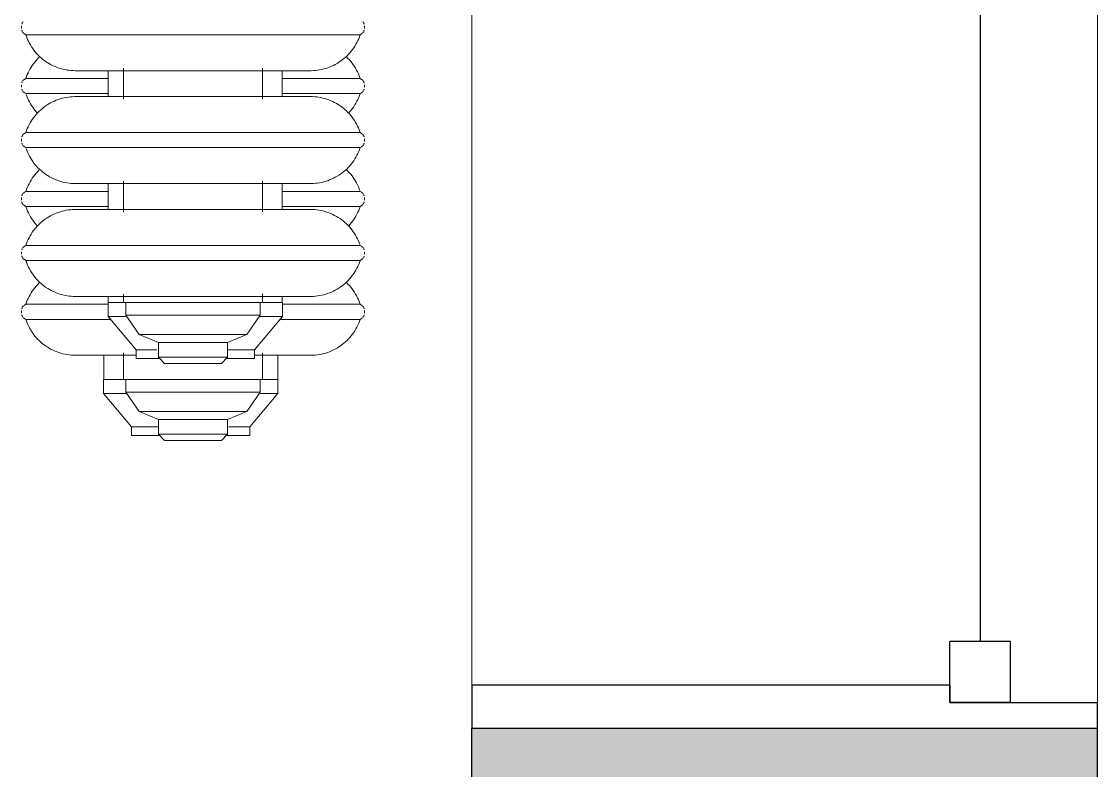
# Model space of a CAD drawing. Header units: inches. Extents: x -1176 to 1507, y -2587 to 978.
# Drawn here: x -785 to -754.04, y -279.4 to -257.83 of the extents above; entities that cross this region are included whole.
import ezdxf

# ---------------------------------------------------------------- set-up
doc = ezdxf.new("R2010")
doc.units = ezdxf.units.IN
doc.header["$MEASUREMENT"] = 0
for name, color, linetype, lineweight in [('A-GENM', 13, 'Continuous', 18), ('A-GLAZ', 151, 'Continuous', 18), ('A-WALL', 113, 'Continuous', 18), ('A-WALL-PATT', 111, 'Continuous', 18)]:
    doc.layers.add(name, color=color, linetype=linetype, lineweight=lineweight)

# ---------------------------------------------------------------- blocks, each defined once
blk = doc.blocks.new('Double Hung - balcony windows 3_ 6_-6827319-2nd Floor Construction')
at = {"layer": 'A-GLAZ', "color": 8, "lineweight": 30}
for p, q in [((-21, 9), (-20.25, 9)), ((-20.25, 4.75), (-20.25, 9)), ((20.25, 4.75), (20.25, 9)), ((21, 9), (20.25, 9)), ((-20.25, 6.5), (-20.25, 4.75)), ((-20.25, 6.5), (-18.5, 6.5)), ((-18.5, 6.5), (-18.5, 4.75)), ((18.5, 6.5), (18.5, 4.75)), ((20.25, 6.5), (18.5, 6.5)), ((20.25, 6.5), (20.25, 4.75)), ((-18.5, 5.625), (18.5, 5.625)), ((-20.25, 4.75), (-18.5, 4.75)), ((-20.25, 4.75), (-19.75, 4.75)), ((-19.75, -9), (-19.75, 4.75)), ((20.25, 4.75), (18.5, 4.75)), ((19.75, 4.75), (20.25, 4.75)), ((19.75, 4.75), (19.75, -9)), ((-19.75, -9), (-21, -9)), ((19.75, -9), (21, -9))]:
    blk.add_line(p, q, dxfattribs=at)
blk = doc.blocks.new('Cast_Iron_Radiator_8182 - Cast_Iron_Radiator_8182-V53-2nd Floor Construction')
at = {"layer": 'A-GENM', "lineweight": 9}
for p, q in [((-5.943, 4.848), (-5.968, 4.809)), ((-5.968, 1), (-5.968, 4.809)), ((-5.75, 4.933), (-5.787, 4.933)), ((-5.713, 4.933), (-5.75, 4.933)), ((-5.532, 4.809), (-5.557, 4.848)), ((-5.532, 1), (-5.532, 4.809)), ((-2.693, 4.848), (-2.718, 4.809)), ((-2.718, 1), (-2.718, 4.809)), ((-2.5, 4.933), (-2.537, 4.933)), ((-2.463, 4.933), (-2.5, 4.933)), ((-2.282, 4.809), (-2.307, 4.848)), ((-2.282, 1), (-2.282, 4.809)), ((0.557, 4.848), (0.532, 4.809)), ((0.532, 1), (0.532, 4.809)), ((0.75, 4.933), (0.713, 4.933)), ((0.787, 4.933), (0.75, 4.933)), ((-7.584, 2.438), (-8.542, 1.635)), ((-7.179, 2.438), (-7.584, 2.438)), ((-7.584, 1.944), (-7.584, 2.438)), ((-6.996, 2.438), (-7.179, 2.438)), ((-7.179, 2.291), (-7.179, 2.438)), ((-7.179, 2.296), (-7.179, 2.192)), ((-7.179, 2.013), (-7.179, 2.188)), ((-3.746, 2.438), (-4.501, 2.438)), ((-0.496, 2.438), (-1.251, 2.438)), ((-7.545, 1.935), (-8.095, 1.55)), ((-7.179, 1.935), (-7.545, 1.935)), ((-7.545, 1.935), (-7.545, -1.935)), ((-6.932, 2), (-7.179, 2)), ((-7.179, -2), (-7.179, 2)), ((-3.682, 2), (-4.572, 2)), ((-0.432, 2), (-1.322, 2)), ((-8.542, 1.635), (-8.792, 1.635)), ((-8.792, 1.635), (-8.792, 0.985)), ((-8.542, 1.635), (-8.542, 1.037)), ((-8.095, 1.55), (-8.331, 0.993)), ((-8.095, 1.55), (-8.095, -1.55)), ((-8.753, 0.993), (-8.929, 0.816)), ((-8.331, 0.993), (-8.753, 0.993)), ((-8.753, 0.993), (-8.753, -0.993)), ((-8.331, 0.993), (-8.331, -0.993)), ((-7.002, 1), (-7.002, -1)), ((-5.968, -1), (-5.968, 1)), ((-5.532, -1), (-5.532, 1)), ((-4.498, -1), (-4.498, 1)), ((-3.752, 1), (-3.752, -1)), ((-2.718, -1), (-2.718, 1)), ((-2.282, -1), (-2.282, 1)), ((-1.248, -1), (-1.248, 1)), ((-0.502, 1), (-0.502, -1)), ((0.532, -1), (0.532, 1)), ((-8.929, 0.816), (-8.929, -0.816)), ((-8.929, -0.816), (-8.753, -0.993)), ((-8.792, -0.961), (-8.792, -1.771)), ((-8.753, -0.993), (-8.331, -0.993)), ((-8.542, -1.008), (-8.542, -1.771)), ((-8.331, -0.993), (-8.095, -1.55)), ((-5.968, -4.809), (-5.968, -1)), ((-5.532, -4.809), (-5.532, -1)), ((-2.718, -4.809), (-2.718, -1)), ((-2.282, -4.809), (-2.282, -1)), ((0.532, -4.809), (0.532, -1)), ((-8.792, -1.771), (-8.542, -1.771)), ((-8.542, -1.771), (-7.584, -2.575)), ((-8.095, -1.55), (-7.545, -1.935)), ((-7.584, -2.575), (-7.584, -1.924)), ((-7.545, -1.935), (-7.179, -1.935)), ((-7.179, -2), (-6.928, -2)), ((-7.179, -2.287), (-7.179, -2.017)), ((-4.568, -2), (-3.678, -2)), ((-1.318, -2), (-0.428, -2)), ((-7.179, -2.301), (-7.179, -2.452)), ((-7.179, -2.551), (-7.179, -2.436)), ((-7.584, -2.575), (-7.179, -2.575)), ((-7.179, -2.562), (-6.997, -2.562)), ((-7.179, -2.565), (-7.179, -2.575)), ((-4.503, -2.562), (-3.747, -2.562)), ((-1.253, -2.562), (-0.497, -2.562)), ((-5.968, -4.809), (-5.943, -4.848)), ((-5.787, -4.933), (-5.75, -4.933)), ((-5.75, -4.933), (-5.713, -4.933)), ((-5.557, -4.848), (-5.532, -4.809)), ((-2.718, -4.809), (-2.693, -4.848)), ((-2.537, -4.933), (-2.5, -4.933)), ((-2.5, -4.933), (-2.463, -4.933)), ((-2.307, -4.848), (-2.282, -4.809)), ((0.532, -4.809), (0.557, -4.848)), ((0.713, -4.933), (0.75, -4.933)), ((0.75, -4.933), (0.787, -4.933))]:
    blk.add_line(p, q, dxfattribs=at)
at = {"layer": 'A-GENM', "lineweight": 9, "flags": 128}
for points in [[(-7.002, 3.383), (-7.001, 3.443), (-6.997, 3.503), (-6.991, 3.563), (-6.983, 3.622), (-6.972, 3.681), (-6.959, 3.74), (-6.943, 3.798), (-6.926, 3.855), (-6.906, 3.911), (-6.883, 3.967), (-6.859, 4.022), (-6.832, 4.076), (-6.804, 4.128), (-6.773, 4.18), (-6.74, 4.23), (-6.705, 4.279), (-6.668, 4.326), (-6.63, 4.372), (-6.589, 4.416), (-6.547, 4.459), (-6.503, 4.5), (-6.458, 4.539), (-6.411, 4.576), (-6.362, 4.612), (-6.312, 4.645), (-6.261, 4.677), (-6.209, 4.706), (-6.155, 4.733), (-6.101, 4.758), (-6.045, 4.781), (-5.989, 4.802)], [(-5.943, 4.848), (-5.938, 4.854), (-5.934, 4.86), (-5.929, 4.866), (-5.925, 4.872), (-5.919, 4.877)], [(-5.909, 4.887), (-5.903, 4.892), (-5.897, 4.896), (-5.891, 4.901), (-5.885, 4.905)], [(-5.872, 4.912), (-5.865, 4.915), (-5.858, 4.918), (-5.851, 4.921), (-5.844, 4.924), (-5.837, 4.926)], [(-5.662, 4.925), (-5.655, 4.923), (-5.648, 4.921), (-5.641, 4.918), (-5.634, 4.915), (-5.627, 4.912)], [(-5.614, 4.904), (-5.608, 4.9), (-5.602, 4.896), (-5.596, 4.891), (-5.591, 4.887)], [(-5.58, 4.876), (-5.575, 4.871), (-5.57, 4.865), (-5.565, 4.859), (-5.561, 4.854), (-5.557, 4.848)], [(-5.532, 4.809), (-5.475, 4.789), (-5.419, 4.767), (-5.365, 4.743), (-5.311, 4.716), (-5.258, 4.688), (-5.206, 4.657), (-5.156, 4.624), (-5.107, 4.59), (-5.059, 4.553), (-5.013, 4.515), (-4.969, 4.474), (-4.926, 4.432), (-4.885, 4.389), (-4.846, 4.343), (-4.808, 4.296), (-4.773, 4.248), (-4.739, 4.198), (-4.707, 4.147), (-4.678, 4.095), (-4.651, 4.042), (-4.625, 3.987), (-4.602, 3.932), (-4.581, 3.876), (-4.563, 3.819), (-4.547, 3.761), (-4.533, 3.703), (-4.521, 3.644), (-4.512, 3.585), (-4.505, 3.525), (-4.5, 3.465), (-4.498, 3.405), (-4.498, 3.383)], [(-3.516, 4.19), (-3.49, 4.23), (-3.455, 4.279), (-3.418, 4.326), (-3.38, 4.372), (-3.339, 4.416), (-3.297, 4.459), (-3.253, 4.5), (-3.208, 4.539), (-3.161, 4.576), (-3.112, 4.612), (-3.062, 4.645), (-3.011, 4.677), (-2.959, 4.706), (-2.905, 4.733), (-2.851, 4.758), (-2.795, 4.781), (-2.739, 4.802)], [(-2.693, 4.848), (-2.688, 4.854), (-2.684, 4.86), (-2.679, 4.866), (-2.675, 4.872), (-2.669, 4.877)], [(-2.659, 4.887), (-2.653, 4.892), (-2.647, 4.896), (-2.641, 4.901), (-2.635, 4.905)], [(-2.622, 4.912), (-2.615, 4.915), (-2.608, 4.918), (-2.601, 4.921), (-2.594, 4.924), (-2.587, 4.926)], [(-2.412, 4.925), (-2.405, 4.923), (-2.398, 4.921), (-2.391, 4.918), (-2.384, 4.915), (-2.377, 4.912)], [(-2.364, 4.904), (-2.358, 4.9), (-2.352, 4.896), (-2.346, 4.891), (-2.341, 4.887)], [(-2.33, 4.876), (-2.325, 4.871), (-2.32, 4.865), (-2.315, 4.859), (-2.311, 4.854), (-2.307, 4.848)], [(-2.282, 4.809), (-2.225, 4.789), (-2.169, 4.767), (-2.115, 4.743), (-2.061, 4.716), (-2.008, 4.688), (-1.956, 4.657), (-1.906, 4.624), (-1.857, 4.59), (-1.809, 4.553), (-1.763, 4.515), (-1.719, 4.474), (-1.676, 4.432), (-1.635, 4.389), (-1.596, 4.343), (-1.558, 4.296), (-1.523, 4.248), (-1.489, 4.198), (-1.457, 4.147), (-1.428, 4.095), (-1.401, 4.042), (-1.375, 3.987), (-1.352, 3.932), (-1.331, 3.876), (-1.313, 3.819), (-1.297, 3.761), (-1.283, 3.703), (-1.271, 3.644), (-1.262, 3.585), (-1.255, 3.525), (-1.25, 3.465), (-1.248, 3.405), (-1.248, 3.383)], [(-0.502, 3.383), (-0.501, 3.443), (-0.497, 3.503), (-0.491, 3.563), (-0.483, 3.622), (-0.472, 3.681), (-0.459, 3.74), (-0.443, 3.798), (-0.426, 3.855), (-0.406, 3.911), (-0.383, 3.967), (-0.359, 4.022), (-0.332, 4.076), (-0.304, 4.128), (-0.273, 4.18), (-0.24, 4.23), (-0.205, 4.279), (-0.168, 4.326), (-0.13, 4.372), (-0.089, 4.416), (-0.047, 4.459), (-0.003, 4.5), (0.042, 4.539), (0.089, 4.576), (0.138, 4.612), (0.188, 4.645), (0.239, 4.677), (0.291, 4.706), (0.345, 4.733), (0.399, 4.758), (0.455, 4.781), (0.511, 4.802)], [(0.557, 4.848), (0.562, 4.854), (0.566, 4.86), (0.571, 4.866), (0.575, 4.872), (0.581, 4.877)], [(0.591, 4.887), (0.597, 4.892), (0.603, 4.896), (0.609, 4.901), (0.615, 4.905)], [(0.628, 4.912), (0.635, 4.915), (0.642, 4.918), (0.649, 4.921), (0.656, 4.924), (0.663, 4.926)], [(0.838, 4.925), (0.845, 4.923), (0.852, 4.921), (0.859, 4.918), (0.866, 4.915), (0.873, 4.912)], [(0.886, 4.904), (0.892, 4.9), (0.898, 4.896), (0.904, 4.891), (0.909, 4.887)], [(-3.752, 3.383), (-3.751, 3.443), (-3.747, 3.503), (-3.741, 3.563), (-3.733, 3.622), (-3.722, 3.681), (-3.709, 3.74), (-3.693, 3.798), (-3.676, 3.855), (-3.656, 3.911), (-3.633, 3.967), (-3.609, 4.022), (-3.582, 4.076), (-3.554, 4.128), (-3.523, 4.18)], [(-7.002, 2.438), (-7.002, 2.498), (-7.002, 2.571), (-7.002, 2.642), (-7.002, 2.71), (-7.002, 2.775), (-7.002, 2.837), (-7.002, 2.896), (-7.002, 2.952), (-7.002, 3.005), (-7.002, 3.055), (-7.002, 3.102), (-7.002, 3.145), (-7.002, 3.185), (-7.002, 3.221), (-7.002, 3.254), (-7.002, 3.283), (-7.002, 3.309), (-7.002, 3.33), (-7.002, 3.348), (-7.002, 3.363), (-7.002, 3.373), (-7.002, 3.38), (-7.002, 3.383), (-7.002, 3.383)], [(-7.002, 3.383), (-7.002, 3.381), (-7.002, 3.375), (-7.002, 3.366), (-7.002, 3.353), (-7.002, 3.336), (-7.002, 3.315), (-7.002, 3.29), (-7.002, 3.262), (-7.002, 3.23), (-7.002, 3.195), (-7.002, 3.156), (-7.002, 3.114), (-7.002, 3.068), (-7.002, 3.019), (-7.002, 2.967), (-7.002, 2.911), (-7.002, 2.853), (-7.002, 2.792), (-7.002, 2.727), (-7.002, 2.66), (-7.002, 2.591), (-7.002, 2.518), (-7.002, 2.444), (-7.002, 2.367), (-7.002, 2.288), (-7.002, 2.206), (-7.002, 2.123), (-7.002, 2.038), (-7.002, 1.952), (-7.002, 1.864), (-7.002, 1.774), (-7.002, 1.683), (-7.002, 1.591), (-7.002, 1.499), (-7.002, 1.405), (-7.002, 1.311), (-7.002, 1.216), (-7.002, 1.121), (-7.002, 1.026), (-7.002, 1)], [(-4.498, 3.383), (-4.498, 3.381), (-4.498, 3.375), (-4.498, 3.366), (-4.498, 3.353), (-4.498, 3.336), (-4.498, 3.315), (-4.498, 3.29), (-4.498, 3.262), (-4.498, 3.23), (-4.498, 3.195), (-4.498, 3.156), (-4.498, 3.114), (-4.498, 3.068), (-4.498, 3.019), (-4.498, 2.967), (-4.498, 2.911), (-4.498, 2.853), (-4.498, 2.792), (-4.498, 2.727), (-4.498, 2.66), (-4.498, 2.591), (-4.498, 2.518), (-4.498, 2.444)], [(-4.498, 1), (-4.498, 1.095), (-4.498, 1.19), (-4.498, 1.285), (-4.498, 1.38), (-4.498, 1.473), (-4.498, 1.566), (-4.498, 1.659), (-4.498, 1.75), (-4.498, 1.839), (-4.498, 1.928), (-4.498, 2.015), (-4.498, 2.1), (-4.498, 2.184), (-4.498, 2.266), (-4.498, 2.346), (-4.498, 2.423), (-4.498, 2.498), (-4.498, 2.571), (-4.498, 2.642), (-4.498, 2.71), (-4.498, 2.775), (-4.498, 2.837), (-4.498, 2.896), (-4.498, 2.952), (-4.498, 3.005), (-4.498, 3.055), (-4.498, 3.102), (-4.498, 3.145), (-4.498, 3.185), (-4.498, 3.221), (-4.498, 3.254), (-4.498, 3.283), (-4.498, 3.309), (-4.498, 3.33), (-4.498, 3.348), (-4.498, 3.363), (-4.498, 3.373), (-4.498, 3.38), (-4.498, 3.383), (-4.498, 3.383)], [(-3.752, 2.438), (-3.752, 2.498), (-3.752, 2.571), (-3.752, 2.642), (-3.752, 2.71), (-3.752, 2.775), (-3.752, 2.837), (-3.752, 2.896), (-3.752, 2.952), (-3.752, 3.005), (-3.752, 3.055), (-3.752, 3.102), (-3.752, 3.145), (-3.752, 3.185), (-3.752, 3.221), (-3.752, 3.254), (-3.752, 3.283), (-3.752, 3.309), (-3.752, 3.33), (-3.752, 3.348), (-3.752, 3.363), (-3.752, 3.373), (-3.752, 3.38), (-3.752, 3.383), (-3.752, 3.383)], [(-3.752, 3.383), (-3.752, 3.381), (-3.752, 3.375), (-3.752, 3.366), (-3.752, 3.353), (-3.752, 3.336), (-3.752, 3.315), (-3.752, 3.29), (-3.752, 3.262), (-3.752, 3.23), (-3.752, 3.195), (-3.752, 3.156), (-3.752, 3.114), (-3.752, 3.068), (-3.752, 3.019), (-3.752, 2.967), (-3.752, 2.911), (-3.752, 2.853), (-3.752, 2.792), (-3.752, 2.727), (-3.752, 2.66), (-3.752, 2.591), (-3.752, 2.518), (-3.752, 2.444), (-3.752, 2.367), (-3.752, 2.288), (-3.752, 2.206), (-3.752, 2.123), (-3.752, 2.038), (-3.752, 1.952), (-3.752, 1.864), (-3.752, 1.774), (-3.752, 1.683), (-3.752, 1.591), (-3.752, 1.499), (-3.752, 1.405), (-3.752, 1.311), (-3.752, 1.216), (-3.752, 1.121), (-3.752, 1.026), (-3.752, 1)], [(-1.248, 3.383), (-1.248, 3.381), (-1.248, 3.375), (-1.248, 3.366), (-1.248, 3.353), (-1.248, 3.336), (-1.248, 3.315), (-1.248, 3.29), (-1.248, 3.262), (-1.248, 3.23), (-1.248, 3.195), (-1.248, 3.156), (-1.248, 3.114), (-1.248, 3.068), (-1.248, 3.019), (-1.248, 2.967), (-1.248, 2.911), (-1.248, 2.853), (-1.248, 2.792), (-1.248, 2.727), (-1.248, 2.66), (-1.248, 2.591), (-1.248, 2.518), (-1.248, 2.444)], [(-1.248, 1), (-1.248, 1.095), (-1.248, 1.19), (-1.248, 1.285), (-1.248, 1.38), (-1.248, 1.473), (-1.248, 1.566), (-1.248, 1.659), (-1.248, 1.75), (-1.248, 1.839), (-1.248, 1.928), (-1.248, 2.015), (-1.248, 2.1), (-1.248, 2.184), (-1.248, 2.266), (-1.248, 2.346), (-1.248, 2.423), (-1.248, 2.498), (-1.248, 2.571), (-1.248, 2.642), (-1.248, 2.71), (-1.248, 2.775), (-1.248, 2.837), (-1.248, 2.896), (-1.248, 2.952), (-1.248, 3.005), (-1.248, 3.055), (-1.248, 3.102), (-1.248, 3.145), (-1.248, 3.185), (-1.248, 3.221), (-1.248, 3.254), (-1.248, 3.283), (-1.248, 3.309), (-1.248, 3.33), (-1.248, 3.348), (-1.248, 3.363), (-1.248, 3.373), (-1.248, 3.38), (-1.248, 3.383), (-1.248, 3.383)], [(-0.502, 2.438), (-0.502, 2.498), (-0.502, 2.571), (-0.502, 2.642), (-0.502, 2.71), (-0.502, 2.775), (-0.502, 2.837), (-0.502, 2.896), (-0.502, 2.952), (-0.502, 3.005), (-0.502, 3.055), (-0.502, 3.102), (-0.502, 3.145), (-0.502, 3.185), (-0.502, 3.221), (-0.502, 3.254), (-0.502, 3.283), (-0.502, 3.309), (-0.502, 3.33), (-0.502, 3.348), (-0.502, 3.363), (-0.502, 3.373), (-0.502, 3.38), (-0.502, 3.383), (-0.502, 3.383)], [(-0.502, 3.383), (-0.502, 3.381), (-0.502, 3.375), (-0.502, 3.366), (-0.502, 3.353), (-0.502, 3.336), (-0.502, 3.315), (-0.502, 3.29), (-0.502, 3.262), (-0.502, 3.23), (-0.502, 3.195), (-0.502, 3.156), (-0.502, 3.114), (-0.502, 3.068), (-0.502, 3.019), (-0.502, 2.967), (-0.502, 2.911), (-0.502, 2.853), (-0.502, 2.792), (-0.502, 2.727), (-0.502, 2.66), (-0.502, 2.591), (-0.502, 2.518), (-0.502, 2.444), (-0.502, 2.367), (-0.502, 2.288), (-0.502, 2.206), (-0.502, 2.123), (-0.502, 2.038), (-0.502, 1.952), (-0.502, 1.864), (-0.502, 1.774), (-0.502, 1.683), (-0.502, 1.591), (-0.502, 1.499), (-0.502, 1.405), (-0.502, 1.311), (-0.502, 1.216), (-0.502, 1.121), (-0.502, 1.026), (-0.502, 1)], [(-7.002, -1), (-7.002, -1.095), (-7.002, -1.19), (-7.002, -1.285), (-7.002, -1.38), (-7.002, -1.473), (-7.002, -1.566), (-7.002, -1.659), (-7.002, -1.75), (-7.002, -1.839), (-7.002, -1.928), (-7.002, -2.015), (-7.002, -2.1), (-7.002, -2.184), (-7.002, -2.266), (-7.002, -2.346), (-7.002, -2.423), (-7.002, -2.498), (-7.002, -2.571), (-7.002, -2.642), (-7.002, -2.71), (-7.002, -2.775), (-7.002, -2.837), (-7.002, -2.896), (-7.002, -2.952), (-7.002, -3.005), (-7.002, -3.055), (-7.002, -3.102), (-7.002, -3.145), (-7.002, -3.185), (-7.002, -3.221), (-7.002, -3.254), (-7.002, -3.283), (-7.002, -3.309), (-7.002, -3.33), (-7.002, -3.348), (-7.002, -3.363), (-7.002, -3.373), (-7.002, -3.38), (-7.002, -3.383), (-7.002, -3.383)], [(-4.498, -3.383), (-4.498, -3.381), (-4.498, -3.375), (-4.498, -3.366), (-4.498, -3.353), (-4.498, -3.336), (-4.498, -3.315), (-4.498, -3.29), (-4.498, -3.262), (-4.498, -3.23), (-4.498, -3.195), (-4.498, -3.156), (-4.498, -3.114), (-4.498, -3.068), (-4.498, -3.019), (-4.498, -2.967), (-4.498, -2.911), (-4.498, -2.853), (-4.498, -2.792), (-4.498, -2.727), (-4.498, -2.66), (-4.498, -2.591), (-4.498, -2.518), (-4.498, -2.444), (-4.498, -2.367), (-4.498, -2.288), (-4.498, -2.206), (-4.498, -2.123), (-4.498, -2.038), (-4.498, -1.952), (-4.498, -1.864), (-4.498, -1.774), (-4.498, -1.683), (-4.498, -1.591), (-4.498, -1.499), (-4.498, -1.405), (-4.498, -1.311), (-4.498, -1.216), (-4.498, -1.121), (-4.498, -1.026), (-4.498, -1)], [(-3.752, -1), (-3.752, -1.095), (-3.752, -1.19), (-3.752, -1.285), (-3.752, -1.38), (-3.752, -1.473), (-3.752, -1.566), (-3.752, -1.659), (-3.752, -1.75), (-3.752, -1.839), (-3.752, -1.928), (-3.752, -2.015), (-3.752, -2.1), (-3.752, -2.184), (-3.752, -2.266), (-3.752, -2.346), (-3.752, -2.423), (-3.752, -2.498), (-3.752, -2.571), (-3.752, -2.642), (-3.752, -2.71), (-3.752, -2.775), (-3.752, -2.837), (-3.752, -2.896), (-3.752, -2.952), (-3.752, -3.005), (-3.752, -3.055), (-3.752, -3.102), (-3.752, -3.145), (-3.752, -3.185), (-3.752, -3.221), (-3.752, -3.254), (-3.752, -3.283), (-3.752, -3.309), (-3.752, -3.33), (-3.752, -3.348), (-3.752, -3.363), (-3.752, -3.373), (-3.752, -3.38), (-3.752, -3.383), (-3.752, -3.383)], [(-1.248, -3.383), (-1.248, -3.381), (-1.248, -3.375), (-1.248, -3.366), (-1.248, -3.353), (-1.248, -3.336), (-1.248, -3.315), (-1.248, -3.29), (-1.248, -3.262), (-1.248, -3.23), (-1.248, -3.195), (-1.248, -3.156), (-1.248, -3.114), (-1.248, -3.068), (-1.248, -3.019), (-1.248, -2.967), (-1.248, -2.911), (-1.248, -2.853), (-1.248, -2.792), (-1.248, -2.727), (-1.248, -2.66), (-1.248, -2.591), (-1.248, -2.518), (-1.248, -2.444), (-1.248, -2.367), (-1.248, -2.288), (-1.248, -2.206), (-1.248, -2.123), (-1.248, -2.038), (-1.248, -1.952), (-1.248, -1.864), (-1.248, -1.774), (-1.248, -1.683), (-1.248, -1.591), (-1.248, -1.499), (-1.248, -1.405), (-1.248, -1.311), (-1.248, -1.216), (-1.248, -1.121), (-1.248, -1.026), (-1.248, -1)], [(-0.502, -1), (-0.502, -1.095), (-0.502, -1.19), (-0.502, -1.285), (-0.502, -1.38), (-0.502, -1.473), (-0.502, -1.566), (-0.502, -1.659), (-0.502, -1.75), (-0.502, -1.839), (-0.502, -1.928), (-0.502, -2.015), (-0.502, -2.1), (-0.502, -2.184), (-0.502, -2.266), (-0.502, -2.346), (-0.502, -2.423), (-0.502, -2.498), (-0.502, -2.571), (-0.502, -2.642), (-0.502, -2.71), (-0.502, -2.775), (-0.502, -2.837), (-0.502, -2.896), (-0.502, -2.952), (-0.502, -3.005), (-0.502, -3.055), (-0.502, -3.102), (-0.502, -3.145), (-0.502, -3.185), (-0.502, -3.221), (-0.502, -3.254), (-0.502, -3.283), (-0.502, -3.309), (-0.502, -3.33), (-0.502, -3.348), (-0.502, -3.363), (-0.502, -3.373), (-0.502, -3.38), (-0.502, -3.383), (-0.502, -3.383)], [(-7.002, -3.383), (-7.002, -3.381), (-7.002, -3.375), (-7.002, -3.366), (-7.002, -3.353), (-7.002, -3.336), (-7.002, -3.315), (-7.002, -3.29), (-7.002, -3.262), (-7.002, -3.23), (-7.002, -3.195), (-7.002, -3.156), (-7.002, -3.114), (-7.002, -3.068), (-7.002, -3.019), (-7.002, -2.967), (-7.002, -2.911), (-7.002, -2.853), (-7.002, -2.792), (-7.002, -2.727), (-7.002, -2.66), (-7.002, -2.591), (-7.002, -2.561)], [(-4.498, -2.571), (-4.498, -2.642), (-4.498, -2.71), (-4.498, -2.775), (-4.498, -2.837), (-4.498, -2.896), (-4.498, -2.952), (-4.498, -3.005), (-4.498, -3.055), (-4.498, -3.102), (-4.498, -3.145), (-4.498, -3.185), (-4.498, -3.221), (-4.498, -3.254), (-4.498, -3.283), (-4.498, -3.309), (-4.498, -3.33), (-4.498, -3.348), (-4.498, -3.363), (-4.498, -3.373), (-4.498, -3.38), (-4.498, -3.383), (-4.498, -3.383)], [(-3.752, -3.383), (-3.752, -3.381), (-3.752, -3.375), (-3.752, -3.366), (-3.752, -3.353), (-3.752, -3.336), (-3.752, -3.315), (-3.752, -3.29), (-3.752, -3.262), (-3.752, -3.23), (-3.752, -3.195), (-3.752, -3.156), (-3.752, -3.114), (-3.752, -3.068), (-3.752, -3.019), (-3.752, -2.967), (-3.752, -2.911), (-3.752, -2.853), (-3.752, -2.792), (-3.752, -2.727), (-3.752, -2.66), (-3.752, -2.591), (-3.752, -2.562)], [(-1.248, -2.571), (-1.248, -2.642), (-1.248, -2.71), (-1.248, -2.775), (-1.248, -2.837), (-1.248, -2.896), (-1.248, -2.952), (-1.248, -3.005), (-1.248, -3.055), (-1.248, -3.102), (-1.248, -3.145), (-1.248, -3.185), (-1.248, -3.221), (-1.248, -3.254), (-1.248, -3.283), (-1.248, -3.309), (-1.248, -3.33), (-1.248, -3.348), (-1.248, -3.363), (-1.248, -3.373), (-1.248, -3.38), (-1.248, -3.383), (-1.248, -3.383)], [(-0.502, -3.383), (-0.502, -3.381), (-0.502, -3.375), (-0.502, -3.366), (-0.502, -3.353), (-0.502, -3.336), (-0.502, -3.315), (-0.502, -3.29), (-0.502, -3.262), (-0.502, -3.23), (-0.502, -3.195), (-0.502, -3.156), (-0.502, -3.114), (-0.502, -3.068), (-0.502, -3.019), (-0.502, -2.967), (-0.502, -2.911), (-0.502, -2.853), (-0.502, -2.792), (-0.502, -2.727), (-0.502, -2.66), (-0.502, -2.591), (-0.502, -2.562)], [(-5.968, -4.809), (-6.025, -4.789), (-6.081, -4.767), (-6.135, -4.743), (-6.189, -4.716), (-6.242, -4.688), (-6.294, -4.657), (-6.344, -4.624), (-6.393, -4.59), (-6.441, -4.553), (-6.487, -4.515), (-6.531, -4.474), (-6.574, -4.432), (-6.615, -4.389), (-6.654, -4.343), (-6.692, -4.296), (-6.727, -4.248), (-6.761, -4.198), (-6.793, -4.147), (-6.822, -4.095), (-6.849, -4.042), (-6.875, -3.987), (-6.898, -3.932), (-6.919, -3.876), (-6.937, -3.819), (-6.953, -3.761), (-6.967, -3.703), (-6.979, -3.644), (-6.988, -3.585), (-6.995, -3.525), (-7, -3.465), (-7.002, -3.405), (-7.002, -3.383)], [(-4.498, -3.383), (-4.499, -3.443), (-4.503, -3.503), (-4.509, -3.563), (-4.517, -3.622), (-4.528, -3.681), (-4.541, -3.74), (-4.557, -3.798), (-4.574, -3.855), (-4.594, -3.911), (-4.617, -3.967), (-4.641, -4.022), (-4.668, -4.076), (-4.696, -4.128), (-4.727, -4.18), (-4.76, -4.23), (-4.795, -4.279), (-4.832, -4.326), (-4.87, -4.372), (-4.911, -4.416), (-4.953, -4.459), (-4.997, -4.5), (-5.042, -4.539), (-5.089, -4.576), (-5.138, -4.612), (-5.188, -4.645), (-5.239, -4.677), (-5.291, -4.706), (-5.345, -4.733), (-5.399, -4.758), (-5.455, -4.781), (-5.511, -4.802)], [(-3.516, -4.19), (-3.543, -4.147), (-3.572, -4.095), (-3.599, -4.042), (-3.625, -3.987), (-3.648, -3.932), (-3.669, -3.876), (-3.687, -3.819), (-3.703, -3.761), (-3.717, -3.703), (-3.729, -3.644), (-3.738, -3.585), (-3.745, -3.525), (-3.75, -3.465), (-3.752, -3.405), (-3.752, -3.383)], [(-1.248, -3.383), (-1.249, -3.443), (-1.253, -3.503), (-1.259, -3.563), (-1.267, -3.622), (-1.278, -3.681), (-1.291, -3.74), (-1.307, -3.798), (-1.324, -3.855), (-1.344, -3.911), (-1.367, -3.967), (-1.391, -4.022), (-1.418, -4.076), (-1.446, -4.128), (-1.477, -4.18), (-1.51, -4.23), (-1.545, -4.279), (-1.582, -4.326), (-1.62, -4.372), (-1.661, -4.416), (-1.703, -4.459), (-1.747, -4.5), (-1.792, -4.539), (-1.839, -4.576), (-1.888, -4.612), (-1.938, -4.645), (-1.989, -4.677), (-2.041, -4.706), (-2.095, -4.733), (-2.149, -4.758), (-2.205, -4.781), (-2.261, -4.802)], [(0.532, -4.809), (0.475, -4.789), (0.419, -4.767), (0.365, -4.743), (0.311, -4.716), (0.258, -4.688), (0.206, -4.657), (0.156, -4.624), (0.107, -4.59), (0.059, -4.553), (0.013, -4.515), (-0.031, -4.474), (-0.074, -4.432), (-0.115, -4.389), (-0.154, -4.343), (-0.192, -4.296), (-0.227, -4.248), (-0.261, -4.198), (-0.293, -4.147), (-0.322, -4.095), (-0.349, -4.042), (-0.375, -3.987), (-0.398, -3.932), (-0.419, -3.876), (-0.437, -3.819), (-0.453, -3.761), (-0.467, -3.703), (-0.479, -3.644), (-0.488, -3.585), (-0.495, -3.525), (-0.5, -3.465), (-0.502, -3.405), (-0.502, -3.383)], [(-2.718, -4.809), (-2.775, -4.789), (-2.831, -4.767), (-2.885, -4.743), (-2.939, -4.716), (-2.992, -4.688), (-3.044, -4.657), (-3.094, -4.624), (-3.143, -4.59), (-3.191, -4.553), (-3.237, -4.515), (-3.281, -4.474), (-3.324, -4.432), (-3.365, -4.389), (-3.404, -4.343), (-3.442, -4.296), (-3.477, -4.248), (-3.511, -4.198)], [(-5.92, -4.876), (-5.925, -4.871), (-5.93, -4.865), (-5.935, -4.859), (-5.939, -4.854), (-5.943, -4.848)], [(-5.886, -4.904), (-5.892, -4.9), (-5.898, -4.896), (-5.904, -4.891), (-5.909, -4.887)], [(-5.838, -4.925), (-5.845, -4.923), (-5.852, -4.921), (-5.859, -4.918), (-5.866, -4.915), (-5.873, -4.912)], [(-5.628, -4.912), (-5.635, -4.915), (-5.642, -4.918), (-5.649, -4.921), (-5.656, -4.924), (-5.663, -4.926)], [(-5.591, -4.887), (-5.597, -4.892), (-5.603, -4.896), (-5.609, -4.901), (-5.615, -4.905)], [(-5.557, -4.848), (-5.562, -4.854), (-5.566, -4.86), (-5.571, -4.866), (-5.575, -4.872), (-5.581, -4.877)], [(-2.67, -4.876), (-2.675, -4.871), (-2.68, -4.865), (-2.685, -4.859), (-2.689, -4.854), (-2.693, -4.848)], [(-2.636, -4.904), (-2.642, -4.9), (-2.648, -4.896), (-2.654, -4.891), (-2.659, -4.887)], [(-2.588, -4.925), (-2.595, -4.923), (-2.602, -4.921), (-2.609, -4.918), (-2.616, -4.915), (-2.623, -4.912)], [(-2.378, -4.912), (-2.385, -4.915), (-2.392, -4.918), (-2.399, -4.921), (-2.406, -4.924), (-2.413, -4.926)], [(-2.341, -4.887), (-2.347, -4.892), (-2.353, -4.896), (-2.359, -4.901), (-2.365, -4.905)], [(-2.307, -4.848), (-2.312, -4.854), (-2.316, -4.86), (-2.321, -4.866), (-2.325, -4.872), (-2.331, -4.877)], [(0.58, -4.876), (0.575, -4.871), (0.57, -4.865), (0.565, -4.859), (0.561, -4.854), (0.557, -4.848)], [(0.614, -4.904), (0.608, -4.9), (0.602, -4.896), (0.596, -4.891), (0.591, -4.887)], [(0.662, -4.925), (0.655, -4.923), (0.648, -4.921), (0.641, -4.918), (0.634, -4.915), (0.627, -4.912)], [(0.872, -4.912), (0.865, -4.915), (0.858, -4.918), (0.851, -4.921), (0.844, -4.924), (0.837, -4.926)], [(0.909, -4.887), (0.903, -4.892), (0.897, -4.896), (0.891, -4.901), (0.885, -4.905)]]:
    blk.add_lwpolyline(points, dxfattribs=at)
blk = doc.blocks.new('Cast_Iron_Radiator_8182 - Cast_Iron_Radiator_8182-V54-2nd Floor Construction')
at = {"layer": 'A-GENM', "lineweight": 9}
for p, q in [((-5.943, 4.848), (-5.968, 4.809)), ((-5.968, 2.581), (-5.968, 4.809)), ((-5.75, 4.933), (-5.787, 4.933)), ((-5.713, 4.933), (-5.75, 4.933)), ((-5.532, 4.809), (-5.557, 4.848)), ((-5.532, 2.581), (-5.532, 4.809)), ((-2.693, 4.848), (-2.718, 4.809)), ((-2.718, 2.581), (-2.718, 4.809)), ((-2.5, 4.933), (-2.537, 4.933)), ((-2.463, 4.933), (-2.5, 4.933)), ((-2.282, 4.809), (-2.307, 4.848)), ((-2.282, 2.581), (-2.282, 4.809)), ((0.557, 4.848), (0.532, 4.809)), ((0.532, 2.581), (0.532, 4.809)), ((0.75, 4.933), (0.713, 4.933)), ((0.787, 4.933), (0.75, 4.933)), ((0.968, 4.809), (0.943, 4.848)), ((0.968, 2.581), (0.968, 4.809)), ((3.807, 4.848), (3.782, 4.809)), ((3.782, 2.581), (3.782, 4.809)), ((4, 4.933), (3.963, 4.933)), ((4.037, 4.933), (4, 4.933)), ((4.218, 4.809), (4.193, 4.848)), ((4.218, 2.581), (4.218, 4.809)), ((7.057, 4.848), (7.032, 4.809)), ((7.032, 2.581), (7.032, 4.809)), ((7.25, 4.933), (7.213, 4.933)), ((7.287, 4.933), (7.25, 4.933)), ((7.468, 4.809), (7.443, 4.848)), ((7.468, 2.581), (7.468, 4.809)), ((10.307, 4.848), (10.282, 4.809)), ((10.282, 2.581), (10.282, 4.809)), ((10.5, 4.933), (10.463, 4.933)), ((10.537, 4.933), (10.5, 4.933)), ((10.718, 4.809), (10.693, 4.848)), ((10.718, 2.581), (10.718, 4.809)), ((13.557, 4.848), (13.532, 4.809)), ((13.532, 2.594), (13.532, 4.809)), ((13.75, 4.933), (13.713, 4.933)), ((13.787, 4.933), (13.75, 4.933)), ((13.968, 4.809), (13.943, 4.848)), ((13.968, 2.527), (13.968, 4.809)), ((15.702, 2.438), (14.999, 2.438)), ((16.106, 2.438), (15.702, 2.438)), ((15.702, 2.438), (15.702, 2.291)), ((15.702, 2.296), (15.702, 2.192)), ((15.702, 2.188), (15.702, 2.013)), ((17.064, 1.635), (16.106, 2.438)), ((16.106, 1.944), (16.106, 2.438)), ((15.702, 2), (14.928, 2)), ((15.702, 2), (15.702, -2)), ((16.067, 1.935), (15.702, 1.935)), ((16.617, 1.55), (16.067, 1.935)), ((16.067, 1.935), (16.067, -1.935)), ((16.853, 0.993), (16.617, 1.55)), ((16.617, 1.55), (16.617, -1.55)), ((17.314, 1.635), (17.064, 1.635)), ((17.064, 1.635), (17.064, 1.028)), ((17.314, 1.635), (17.314, 0.985)), ((17.275, 0.993), (16.853, 0.993)), ((16.853, 0.993), (16.853, -0.993)), ((17.452, 0.816), (17.275, 0.993)), ((17.275, 0.993), (17.275, -0.993)), ((17.452, 0.816), (17.452, -0.816)), ((17.275, -0.993), (17.452, -0.816)), ((16.617, -1.55), (16.853, -0.993)), ((16.853, -0.993), (17.275, -0.993)), ((17.064, -1.008), (17.064, -1.771)), ((17.314, -0.961), (17.314, -1.771)), ((16.067, -1.935), (16.617, -1.55)), ((16.106, -2.575), (17.064, -1.771)), ((17.064, -1.771), (17.314, -1.771)), ((14.932, -2), (15.702, -2)), ((15.702, -1.935), (16.067, -1.935)), ((15.702, -2.017), (15.702, -2.287)), ((16.106, -2.575), (16.106, -1.924)), ((-5.968, -4.809), (-5.968, -2.453)), ((-5.532, -4.809), (-5.532, -2.453)), ((-2.718, -4.809), (-2.718, -2.453)), ((-2.282, -4.809), (-2.282, -2.453)), ((0.532, -4.809), (0.532, -2.453)), ((0.968, -4.809), (0.968, -2.453)), ((3.782, -4.809), (3.782, -2.453)), ((4.218, -4.809), (4.218, -2.453)), ((7.032, -4.809), (7.032, -2.453)), ((7.468, -4.809), (7.468, -2.453)), ((10.282, -4.809), (10.282, -2.453)), ((10.718, -4.809), (10.718, -2.453)), ((13.532, -4.809), (13.532, -2.453)), ((13.968, -4.809), (13.968, -2.385)), ((15.702, -2.301), (15.702, -2.452)), ((15.702, -2.436), (15.702, -2.551)), ((14.997, -2.562), (15.702, -2.562)), ((15.702, -2.565), (15.702, -2.575)), ((15.702, -2.575), (16.106, -2.575)), ((-5.968, -4.809), (-5.943, -4.848)), ((-5.787, -4.933), (-5.75, -4.933)), ((-5.75, -4.933), (-5.713, -4.933)), ((-5.557, -4.848), (-5.532, -4.809)), ((-2.718, -4.809), (-2.693, -4.848)), ((-2.537, -4.933), (-2.5, -4.933)), ((-2.5, -4.933), (-2.463, -4.933)), ((-2.307, -4.848), (-2.282, -4.809)), ((0.532, -4.809), (0.557, -4.848)), ((0.713, -4.933), (0.75, -4.933)), ((0.75, -4.933), (0.787, -4.933)), ((0.943, -4.848), (0.968, -4.809)), ((3.782, -4.809), (3.807, -4.848)), ((3.963, -4.933), (4, -4.933)), ((4, -4.933), (4.037, -4.933)), ((4.193, -4.848), (4.218, -4.809)), ((7.032, -4.809), (7.057, -4.848)), ((7.213, -4.933), (7.25, -4.933)), ((7.25, -4.933), (7.287, -4.933)), ((7.443, -4.848), (7.468, -4.809)), ((10.282, -4.809), (10.307, -4.848)), ((10.463, -4.933), (10.5, -4.933)), ((10.5, -4.933), (10.537, -4.933)), ((10.693, -4.848), (10.718, -4.809)), ((13.532, -4.809), (13.557, -4.848)), ((13.713, -4.933), (13.75, -4.933)), ((13.75, -4.933), (13.787, -4.933)), ((13.943, -4.848), (13.968, -4.809))]:
    blk.add_line(p, q, dxfattribs=at)
at = {"layer": 'A-GENM', "lineweight": 9, "flags": 128}
for points in [[(-6.595, 4.41), (-6.589, 4.416), (-6.547, 4.459), (-6.503, 4.5), (-6.458, 4.539), (-6.411, 4.576), (-6.362, 4.612), (-6.312, 4.645), (-6.261, 4.677), (-6.209, 4.706), (-6.155, 4.733), (-6.101, 4.758), (-6.045, 4.781), (-5.989, 4.802)], [(-5.943, 4.848), (-5.938, 4.854), (-5.934, 4.86), (-5.929, 4.866), (-5.925, 4.872), (-5.919, 4.877)], [(-5.909, 4.887), (-5.903, 4.892), (-5.897, 4.896), (-5.891, 4.901), (-5.885, 4.905)], [(-5.872, 4.912), (-5.865, 4.915), (-5.858, 4.918), (-5.851, 4.921), (-5.844, 4.924), (-5.837, 4.926)], [(-5.662, 4.925), (-5.655, 4.923), (-5.648, 4.921), (-5.641, 4.918), (-5.634, 4.915), (-5.627, 4.912)], [(-5.614, 4.904), (-5.608, 4.9), (-5.602, 4.896), (-5.596, 4.891), (-5.591, 4.887)], [(-5.58, 4.876), (-5.575, 4.871), (-5.57, 4.865), (-5.565, 4.859), (-5.561, 4.854), (-5.557, 4.848)], [(-5.532, 4.809), (-5.475, 4.789), (-5.419, 4.767), (-5.365, 4.743), (-5.311, 4.716), (-5.258, 4.688), (-5.206, 4.657), (-5.156, 4.624), (-5.107, 4.59), (-5.059, 4.553), (-5.013, 4.515), (-4.969, 4.475)], [(-3.345, 4.41), (-3.339, 4.416), (-3.297, 4.459), (-3.253, 4.5), (-3.208, 4.539), (-3.161, 4.576), (-3.112, 4.612), (-3.062, 4.645), (-3.011, 4.677), (-2.959, 4.706), (-2.905, 4.733), (-2.851, 4.758), (-2.795, 4.781), (-2.739, 4.802)], [(-2.693, 4.848), (-2.688, 4.854), (-2.684, 4.86), (-2.679, 4.866), (-2.675, 4.872), (-2.669, 4.877)], [(-2.659, 4.887), (-2.653, 4.892), (-2.647, 4.896), (-2.641, 4.901), (-2.635, 4.905)], [(-2.622, 4.912), (-2.615, 4.915), (-2.608, 4.918), (-2.601, 4.921), (-2.594, 4.924), (-2.587, 4.926)], [(-2.412, 4.925), (-2.405, 4.923), (-2.398, 4.921), (-2.391, 4.918), (-2.384, 4.915), (-2.377, 4.912)], [(-2.364, 4.904), (-2.358, 4.9), (-2.352, 4.896), (-2.346, 4.891), (-2.341, 4.887)], [(-2.33, 4.876), (-2.325, 4.871), (-2.32, 4.865), (-2.315, 4.859), (-2.311, 4.854), (-2.307, 4.848)], [(-2.282, 4.809), (-2.225, 4.789), (-2.169, 4.767), (-2.115, 4.743), (-2.061, 4.716), (-2.008, 4.688), (-1.956, 4.657), (-1.906, 4.624), (-1.857, 4.59), (-1.809, 4.553), (-1.763, 4.515), (-1.719, 4.475)], [(-0.095, 4.41), (-0.089, 4.416), (-0.047, 4.459), (-0.003, 4.5), (0.042, 4.539), (0.089, 4.576), (0.138, 4.612), (0.188, 4.645), (0.239, 4.677), (0.291, 4.706), (0.345, 4.733), (0.399, 4.758), (0.455, 4.781), (0.511, 4.802)], [(0.557, 4.848), (0.562, 4.854), (0.566, 4.86), (0.571, 4.866), (0.575, 4.872), (0.581, 4.877)], [(0.591, 4.887), (0.597, 4.892), (0.603, 4.896), (0.609, 4.901), (0.615, 4.905)], [(0.628, 4.912), (0.635, 4.915), (0.642, 4.918), (0.649, 4.921), (0.656, 4.924), (0.663, 4.926)], [(0.838, 4.925), (0.845, 4.923), (0.852, 4.921), (0.859, 4.918), (0.866, 4.915), (0.873, 4.912)], [(0.886, 4.904), (0.892, 4.9), (0.898, 4.896), (0.904, 4.891), (0.909, 4.887)], [(0.92, 4.876), (0.925, 4.871), (0.93, 4.865), (0.935, 4.859), (0.939, 4.854), (0.943, 4.848)], [(0.968, 4.809), (1.025, 4.789), (1.081, 4.767), (1.135, 4.743), (1.189, 4.716), (1.242, 4.688), (1.294, 4.657), (1.344, 4.624), (1.393, 4.59), (1.441, 4.553), (1.487, 4.515), (1.531, 4.475)], [(3.155, 4.41), (3.161, 4.416), (3.203, 4.459), (3.247, 4.5), (3.292, 4.539), (3.339, 4.576), (3.388, 4.612), (3.438, 4.645), (3.489, 4.677), (3.541, 4.706), (3.595, 4.733), (3.649, 4.758), (3.705, 4.781), (3.761, 4.802)], [(3.807, 4.848), (3.812, 4.854), (3.816, 4.86), (3.821, 4.866), (3.825, 4.872), (3.831, 4.877)], [(3.841, 4.887), (3.847, 4.892), (3.853, 4.896), (3.859, 4.901), (3.865, 4.905)], [(3.878, 4.912), (3.885, 4.915), (3.892, 4.918), (3.899, 4.921), (3.906, 4.924), (3.913, 4.926)], [(4.088, 4.925), (4.095, 4.923), (4.102, 4.921), (4.109, 4.918), (4.116, 4.915), (4.123, 4.912)], [(4.136, 4.904), (4.142, 4.9), (4.148, 4.896), (4.154, 4.891), (4.159, 4.887)], [(4.17, 4.876), (4.175, 4.871), (4.18, 4.865), (4.185, 4.859), (4.189, 4.854), (4.193, 4.848)], [(4.218, 4.809), (4.275, 4.789), (4.331, 4.767), (4.385, 4.743), (4.439, 4.716), (4.492, 4.688), (4.544, 4.657), (4.594, 4.624), (4.643, 4.59), (4.691, 4.553), (4.737, 4.515), (4.781, 4.475)], [(6.405, 4.41), (6.411, 4.416), (6.453, 4.459), (6.497, 4.5), (6.542, 4.539), (6.589, 4.576), (6.638, 4.612), (6.688, 4.645), (6.739, 4.677), (6.791, 4.706), (6.845, 4.733), (6.899, 4.758), (6.955, 4.781), (7.011, 4.802)], [(7.057, 4.848), (7.062, 4.854), (7.066, 4.86), (7.071, 4.866), (7.075, 4.872), (7.081, 4.877)], [(7.091, 4.887), (7.097, 4.892), (7.103, 4.896), (7.109, 4.901), (7.115, 4.905)], [(7.128, 4.912), (7.135, 4.915), (7.142, 4.918), (7.149, 4.921), (7.156, 4.924), (7.163, 4.926)], [(7.338, 4.925), (7.345, 4.923), (7.352, 4.921), (7.359, 4.918), (7.366, 4.915), (7.373, 4.912)], [(7.386, 4.904), (7.392, 4.9), (7.398, 4.896), (7.404, 4.891), (7.409, 4.887)], [(7.42, 4.876), (7.425, 4.871), (7.43, 4.865), (7.435, 4.859), (7.439, 4.854), (7.443, 4.848)], [(7.468, 4.809), (7.525, 4.789), (7.581, 4.767), (7.635, 4.743), (7.689, 4.716), (7.742, 4.688), (7.794, 4.657), (7.844, 4.624), (7.893, 4.59), (7.941, 4.553), (7.987, 4.515), (8.031, 4.475)], [(9.655, 4.41), (9.661, 4.416), (9.703, 4.459), (9.747, 4.5), (9.792, 4.539), (9.839, 4.576), (9.888, 4.612), (9.938, 4.645), (9.989, 4.677), (10.041, 4.706), (10.095, 4.733), (10.149, 4.758), (10.205, 4.781), (10.261, 4.802)], [(10.307, 4.848), (10.312, 4.854), (10.316, 4.86), (10.321, 4.866), (10.325, 4.872), (10.331, 4.877)], [(10.341, 4.887), (10.347, 4.892), (10.353, 4.896), (10.359, 4.901), (10.365, 4.905)], [(10.378, 4.912), (10.385, 4.915), (10.392, 4.918), (10.399, 4.921), (10.406, 4.924), (10.413, 4.926)], [(10.588, 4.925), (10.595, 4.923), (10.602, 4.921), (10.609, 4.918), (10.616, 4.915), (10.623, 4.912)], [(10.636, 4.904), (10.642, 4.9), (10.648, 4.896), (10.654, 4.891), (10.659, 4.887)], [(10.67, 4.876), (10.675, 4.871), (10.68, 4.865), (10.685, 4.859), (10.689, 4.854), (10.693, 4.848)], [(10.718, 4.809), (10.775, 4.789), (10.831, 4.767), (10.885, 4.743), (10.939, 4.716), (10.992, 4.688), (11.044, 4.657), (11.094, 4.624), (11.143, 4.59), (11.191, 4.553), (11.237, 4.515), (11.281, 4.475)], [(12.905, 4.41), (12.911, 4.416), (12.953, 4.459), (12.997, 4.5), (13.042, 4.539), (13.089, 4.576), (13.138, 4.612), (13.188, 4.645), (13.239, 4.677), (13.291, 4.706), (13.345, 4.733), (13.399, 4.758), (13.455, 4.781), (13.511, 4.802)], [(13.557, 4.848), (13.562, 4.854), (13.566, 4.86), (13.571, 4.866), (13.575, 4.872), (13.581, 4.877)], [(13.591, 4.887), (13.597, 4.892), (13.603, 4.896), (13.609, 4.901), (13.615, 4.905)], [(13.628, 4.912), (13.635, 4.915), (13.642, 4.918), (13.649, 4.921), (13.656, 4.924), (13.663, 4.926)], [(13.838, 4.925), (13.845, 4.923), (13.852, 4.921), (13.859, 4.918), (13.866, 4.915), (13.873, 4.912)], [(13.886, 4.904), (13.892, 4.9), (13.898, 4.896), (13.904, 4.891), (13.909, 4.887)], [(13.92, 4.876), (13.925, 4.871), (13.93, 4.865), (13.935, 4.859), (13.939, 4.854), (13.943, 4.848)], [(13.968, 4.809), (14.025, 4.789), (14.081, 4.767), (14.135, 4.743), (14.189, 4.716), (14.242, 4.688), (14.294, 4.657), (14.344, 4.624), (14.393, 4.59), (14.441, 4.553), (14.487, 4.515), (14.531, 4.474), (14.574, 4.432), (14.615, 4.389), (14.654, 4.343), (14.692, 4.296), (14.727, 4.248), (14.761, 4.198), (14.793, 4.147), (14.822, 4.095), (14.849, 4.042), (14.875, 3.987), (14.898, 3.932), (14.919, 3.876), (14.937, 3.819), (14.953, 3.761), (14.967, 3.703), (14.979, 3.644), (14.988, 3.585), (14.995, 3.525), (15, 3.465), (15.002, 3.405), (15.002, 3.383)], [(15.002, 3.383), (15.002, 3.381), (15.002, 3.375), (15.002, 3.366), (15.002, 3.353), (15.002, 3.336), (15.002, 3.315), (15.002, 3.29), (15.002, 3.262), (15.002, 3.23), (15.002, 3.195), (15.002, 3.156), (15.002, 3.114), (15.002, 3.068), (15.002, 3.019), (15.002, 2.967), (15.002, 2.911), (15.002, 2.853), (15.002, 2.792), (15.002, 2.727), (15.002, 2.66), (15.002, 2.591), (15.002, 2.518), (15.002, 2.444)], [(15.002, 1.771), (15.002, 1.839), (15.002, 1.928), (15.002, 2.015), (15.002, 2.1), (15.002, 2.184), (15.002, 2.266), (15.002, 2.346), (15.002, 2.423), (15.002, 2.498), (15.002, 2.571), (15.002, 2.642), (15.002, 2.71), (15.002, 2.775), (15.002, 2.837), (15.002, 2.896), (15.002, 2.952), (15.002, 3.005), (15.002, 3.055), (15.002, 3.102), (15.002, 3.145), (15.002, 3.185), (15.002, 3.221), (15.002, 3.254), (15.002, 3.283), (15.002, 3.309), (15.002, 3.33), (15.002, 3.348), (15.002, 3.363), (15.002, 3.373), (15.002, 3.38), (15.002, 3.383), (15.002, 3.383)], [(15.002, -3.383), (15.002, -3.381), (15.002, -3.375), (15.002, -3.366), (15.002, -3.353), (15.002, -3.336), (15.002, -3.315), (15.002, -3.29), (15.002, -3.262), (15.002, -3.23), (15.002, -3.195), (15.002, -3.156), (15.002, -3.114), (15.002, -3.068), (15.002, -3.019), (15.002, -2.967), (15.002, -2.911), (15.002, -2.853), (15.002, -2.792), (15.002, -2.727), (15.002, -2.66), (15.002, -2.591), (15.002, -2.518), (15.002, -2.444), (15.002, -2.367), (15.002, -2.288), (15.002, -2.206), (15.002, -2.123), (15.002, -2.038), (15.002, -1.952), (15.002, -1.864), (15.002, -1.774), (15.002, -1.683), (15.002, -1.635)], [(15.002, -2.571), (15.002, -2.642), (15.002, -2.71), (15.002, -2.775), (15.002, -2.837), (15.002, -2.896), (15.002, -2.952), (15.002, -3.005), (15.002, -3.055), (15.002, -3.102), (15.002, -3.145), (15.002, -3.185), (15.002, -3.221), (15.002, -3.254), (15.002, -3.283), (15.002, -3.309), (15.002, -3.33), (15.002, -3.348), (15.002, -3.363), (15.002, -3.373), (15.002, -3.38), (15.002, -3.383), (15.002, -3.383)], [(15.002, -3.383), (15.001, -3.443), (14.997, -3.503), (14.991, -3.563), (14.983, -3.622), (14.972, -3.681), (14.959, -3.74), (14.943, -3.798), (14.926, -3.855), (14.906, -3.911), (14.883, -3.967), (14.859, -4.022), (14.832, -4.076), (14.804, -4.128), (14.773, -4.18), (14.74, -4.23), (14.705, -4.279), (14.668, -4.326), (14.63, -4.372), (14.589, -4.416), (14.547, -4.459), (14.503, -4.5), (14.458, -4.539), (14.411, -4.576), (14.362, -4.612), (14.312, -4.645), (14.261, -4.677), (14.209, -4.706), (14.155, -4.733), (14.101, -4.758), (14.045, -4.781), (13.989, -4.802)], [(-5.968, -4.809), (-6.025, -4.789), (-6.081, -4.767), (-6.135, -4.743), (-6.189, -4.716), (-6.242, -4.688), (-6.294, -4.657), (-6.344, -4.624), (-6.393, -4.59), (-6.441, -4.553), (-6.487, -4.515), (-6.531, -4.474), (-6.574, -4.432), (-6.601, -4.404)], [(-4.97, -4.475), (-4.997, -4.5), (-5.042, -4.539), (-5.089, -4.576), (-5.138, -4.612), (-5.188, -4.645), (-5.239, -4.677), (-5.291, -4.706), (-5.345, -4.733), (-5.399, -4.758), (-5.455, -4.781), (-5.511, -4.802)], [(-2.718, -4.809), (-2.775, -4.789), (-2.831, -4.767), (-2.885, -4.743), (-2.939, -4.716), (-2.992, -4.688), (-3.044, -4.657), (-3.094, -4.624), (-3.143, -4.59), (-3.191, -4.553), (-3.237, -4.515), (-3.281, -4.474), (-3.324, -4.432), (-3.351, -4.404)], [(-1.72, -4.475), (-1.747, -4.5), (-1.792, -4.539), (-1.839, -4.576), (-1.888, -4.612), (-1.938, -4.645), (-1.989, -4.677), (-2.041, -4.706), (-2.095, -4.733), (-2.149, -4.758), (-2.205, -4.781), (-2.261, -4.802)], [(0.532, -4.809), (0.475, -4.789), (0.419, -4.767), (0.365, -4.743), (0.311, -4.716), (0.258, -4.688), (0.206, -4.657), (0.156, -4.624), (0.107, -4.59), (0.059, -4.553), (0.013, -4.515), (-0.031, -4.474), (-0.074, -4.432), (-0.101, -4.404)], [(1.53, -4.475), (1.503, -4.5), (1.458, -4.539), (1.411, -4.576), (1.362, -4.612), (1.312, -4.645), (1.261, -4.677), (1.209, -4.706), (1.155, -4.733), (1.101, -4.758), (1.045, -4.781), (0.989, -4.802)], [(3.782, -4.809), (3.725, -4.789), (3.669, -4.767), (3.615, -4.743), (3.561, -4.716), (3.508, -4.688), (3.456, -4.657), (3.406, -4.624), (3.357, -4.59), (3.309, -4.553), (3.263, -4.515), (3.219, -4.474), (3.176, -4.432), (3.149, -4.404)], [(4.78, -4.475), (4.753, -4.5), (4.708, -4.539), (4.661, -4.576), (4.612, -4.612), (4.562, -4.645), (4.511, -4.677), (4.459, -4.706), (4.405, -4.733), (4.351, -4.758), (4.295, -4.781), (4.239, -4.802)], [(7.032, -4.809), (6.975, -4.789), (6.919, -4.767), (6.865, -4.743), (6.811, -4.716), (6.758, -4.688), (6.706, -4.657), (6.656, -4.624), (6.607, -4.59), (6.559, -4.553), (6.513, -4.515), (6.469, -4.474), (6.426, -4.432), (6.399, -4.404)], [(8.03, -4.475), (8.003, -4.5), (7.958, -4.539), (7.911, -4.576), (7.862, -4.612), (7.812, -4.645), (7.761, -4.677), (7.709, -4.706), (7.655, -4.733), (7.601, -4.758), (7.545, -4.781), (7.489, -4.802)], [(10.282, -4.809), (10.225, -4.789), (10.169, -4.767), (10.115, -4.743), (10.061, -4.716), (10.008, -4.688), (9.956, -4.657), (9.906, -4.624), (9.857, -4.59), (9.809, -4.553), (9.763, -4.515), (9.719, -4.474), (9.676, -4.432), (9.649, -4.404)], [(11.28, -4.475), (11.253, -4.5), (11.208, -4.539), (11.161, -4.576), (11.112, -4.612), (11.062, -4.645), (11.011, -4.677), (10.959, -4.706), (10.905, -4.733), (10.851, -4.758), (10.795, -4.781), (10.739, -4.802)], [(13.532, -4.809), (13.475, -4.789), (13.419, -4.767), (13.365, -4.743), (13.311, -4.716), (13.258, -4.688), (13.206, -4.657), (13.156, -4.624), (13.107, -4.59), (13.059, -4.553), (13.013, -4.515), (12.969, -4.474), (12.926, -4.432), (12.899, -4.404)], [(-5.92, -4.876), (-5.925, -4.871), (-5.93, -4.865), (-5.935, -4.859), (-5.939, -4.854), (-5.943, -4.848)], [(-5.886, -4.904), (-5.892, -4.9), (-5.898, -4.896), (-5.904, -4.891), (-5.909, -4.887)], [(-5.838, -4.925), (-5.845, -4.923), (-5.852, -4.921), (-5.859, -4.918), (-5.866, -4.915), (-5.873, -4.912)], [(-5.628, -4.912), (-5.635, -4.915), (-5.642, -4.918), (-5.649, -4.921), (-5.656, -4.924), (-5.663, -4.926)], [(-5.591, -4.887), (-5.597, -4.892), (-5.603, -4.896), (-5.609, -4.901), (-5.615, -4.905)], [(-5.557, -4.848), (-5.562, -4.854), (-5.566, -4.86), (-5.571, -4.866), (-5.575, -4.872), (-5.581, -4.877)], [(-2.67, -4.876), (-2.675, -4.871), (-2.68, -4.865), (-2.685, -4.859), (-2.689, -4.854), (-2.693, -4.848)], [(-2.636, -4.904), (-2.642, -4.9), (-2.648, -4.896), (-2.654, -4.891), (-2.659, -4.887)], [(-2.588, -4.925), (-2.595, -4.923), (-2.602, -4.921), (-2.609, -4.918), (-2.616, -4.915), (-2.623, -4.912)], [(-2.378, -4.912), (-2.385, -4.915), (-2.392, -4.918), (-2.399, -4.921), (-2.406, -4.924), (-2.413, -4.926)], [(-2.341, -4.887), (-2.347, -4.892), (-2.353, -4.896), (-2.359, -4.901), (-2.365, -4.905)], [(-2.307, -4.848), (-2.312, -4.854), (-2.316, -4.86), (-2.321, -4.866), (-2.325, -4.872), (-2.331, -4.877)], [(0.58, -4.876), (0.575, -4.871), (0.57, -4.865), (0.565, -4.859), (0.561, -4.854), (0.557, -4.848)], [(0.614, -4.904), (0.608, -4.9), (0.602, -4.896), (0.596, -4.891), (0.591, -4.887)], [(0.662, -4.925), (0.655, -4.923), (0.648, -4.921), (0.641, -4.918), (0.634, -4.915), (0.627, -4.912)], [(0.872, -4.912), (0.865, -4.915), (0.858, -4.918), (0.851, -4.921), (0.844, -4.924), (0.837, -4.926)], [(0.909, -4.887), (0.903, -4.892), (0.897, -4.896), (0.891, -4.901), (0.885, -4.905)], [(0.943, -4.848), (0.938, -4.854), (0.934, -4.86), (0.929, -4.866), (0.925, -4.872), (0.919, -4.877)], [(3.83, -4.876), (3.825, -4.871), (3.82, -4.865), (3.815, -4.859), (3.811, -4.854), (3.807, -4.848)], [(3.864, -4.904), (3.858, -4.9), (3.852, -4.896), (3.846, -4.891), (3.841, -4.887)], [(3.912, -4.925), (3.905, -4.923), (3.898, -4.921), (3.891, -4.918), (3.884, -4.915), (3.877, -4.912)], [(4.122, -4.912), (4.115, -4.915), (4.108, -4.918), (4.101, -4.921), (4.094, -4.924), (4.087, -4.926)], [(4.159, -4.887), (4.153, -4.892), (4.147, -4.896), (4.141, -4.901), (4.135, -4.905)], [(4.193, -4.848), (4.188, -4.854), (4.184, -4.86), (4.179, -4.866), (4.175, -4.872), (4.169, -4.877)], [(7.08, -4.876), (7.075, -4.871), (7.07, -4.865), (7.065, -4.859), (7.061, -4.854), (7.057, -4.848)], [(7.114, -4.904), (7.108, -4.9), (7.102, -4.896), (7.096, -4.891), (7.091, -4.887)], [(7.162, -4.925), (7.155, -4.923), (7.148, -4.921), (7.141, -4.918), (7.134, -4.915), (7.127, -4.912)], [(7.372, -4.912), (7.365, -4.915), (7.358, -4.918), (7.351, -4.921), (7.344, -4.924), (7.337, -4.926)], [(7.409, -4.887), (7.403, -4.892), (7.397, -4.896), (7.391, -4.901), (7.385, -4.905)], [(7.443, -4.848), (7.438, -4.854), (7.434, -4.86), (7.429, -4.866), (7.425, -4.872), (7.419, -4.877)], [(10.33, -4.876), (10.325, -4.871), (10.32, -4.865), (10.315, -4.859), (10.311, -4.854), (10.307, -4.848)], [(10.364, -4.904), (10.358, -4.9), (10.352, -4.896), (10.346, -4.891), (10.341, -4.887)], [(10.412, -4.925), (10.405, -4.923), (10.398, -4.921), (10.391, -4.918), (10.384, -4.915), (10.377, -4.912)], [(10.622, -4.912), (10.615, -4.915), (10.608, -4.918), (10.601, -4.921), (10.594, -4.924), (10.587, -4.926)], [(10.659, -4.887), (10.653, -4.892), (10.647, -4.896), (10.641, -4.901), (10.635, -4.905)], [(10.693, -4.848), (10.688, -4.854), (10.684, -4.86), (10.679, -4.866), (10.675, -4.872), (10.669, -4.877)], [(13.58, -4.876), (13.575, -4.871), (13.57, -4.865), (13.565, -4.859), (13.561, -4.854), (13.557, -4.848)], [(13.614, -4.904), (13.608, -4.9), (13.602, -4.896), (13.596, -4.891), (13.591, -4.887)], [(13.662, -4.925), (13.655, -4.923), (13.648, -4.921), (13.641, -4.918), (13.634, -4.915), (13.627, -4.912)], [(13.872, -4.912), (13.865, -4.915), (13.858, -4.918), (13.851, -4.921), (13.844, -4.924), (13.837, -4.926)], [(13.909, -4.887), (13.903, -4.892), (13.897, -4.896), (13.891, -4.901), (13.885, -4.905)], [(13.943, -4.848), (13.938, -4.854), (13.934, -4.86), (13.929, -4.866), (13.925, -4.872), (13.919, -4.877)]]:
    blk.add_lwpolyline(points, dxfattribs=at)

msp = doc.modelspace()

# ---------------------------------------------------------------- hatches: boundary and pattern name
at = {"layer": 'A-WALL-PATT'}
h = msp.add_hatch(color=250, dxfattribs=at)
h.paths.add_polyline_path([(-754.043, -1262.185), (-754.043, -1210.185), (-772.043, -1210.185), (-772.043, -1262.185)], flags=0)
h.paths.add_polyline_path([(-754.043, -1170.185), (-754.043, -1093.301), (-772.043, -1093.301), (-772.043, -1170.185)], flags=0)
h.paths.add_polyline_path([(-754.043, -1053.185), (-754.043, -1004.185), (-772.043, -1004.185), (-772.043, -1053.185)], flags=0)
h.paths.add_polyline_path([(-757.26, -962.185), (-754.043, -962.185), (-754.043, -860.185), (-772.043, -860.185), (-772.043, -962.185)], flags=0)
h.paths.add_polyline_path([(-772.043, -818.185), (-754.043, -818.185), (-754.043, -716.185), (-772.043, -716.185), (-772.043, -796.219)], flags=0)
h.paths.add_polyline_path([(-754.043, -674.185), (-754.043, -572.185), (-772.043, -572.185), (-772.043, -674.185)], flags=0)
h.paths.add_polyline_path([(-772.043, -530.185), (-754.043, -530.185), (-754.043, -428.185), (-772.043, -428.185), (-772.043, -498.557)], flags=0)
h.paths.add_polyline_path([(-754.043, -386.185), (-754.043, -278.185), (-772.043, -278.185), (-772.043, -386.185), (-757.26, -386.185)], flags=0)
h.paths.add_polyline_path([(-772.043, -236.185), (-754.043, -236.185), (-754.043, -122.495), (-772.043, -122.495), (-772.043, -224.703)], flags=0)
h.paths.add_polyline_path([(-754.043, -80.495), (-754.043, 16.255), (-772.043, 16.255), (-772.03, -80.495)], flags=0)

# ---------------------------------------------------------------- linework, layer by layer
at = {"layer": 'A-WALL', "lineweight": 9}
for p, q in [((-772.043, -278.185), (-772.043, -236.185)), ((-754.043, -236.185), (-754.043, -278.185))]:
    msp.add_line(p, q, dxfattribs=at)
at = {"layer": 'A-WALL', "color": 8, "lineweight": 30}
for p, q in [((-754.043, -278.185), (-772.043, -278.185)), ((-772.043, -323.607), (-772.043, -278.185)), ((-754.043, -386.185), (-754.043, -278.185))]:
    msp.add_line(p, q, dxfattribs=at)

# ---------------------------------------------------------------- block references
at = {"layer": 'A-GENM', "lineweight": 9}
for name, p, rotation in [('Cast_Iron_Radiator_8182 - Cast_Iron_Radiator_8182-V53-2nd Floor Construction', (-780.066, -258.745), 89.9999999999999), ('Cast_Iron_Radiator_8182 - Cast_Iron_Radiator_8182-V54-2nd Floor Construction', (-780.066, -252.439), 269.9999999999999)]:
    msp.add_blockref(name, p, dxfattribs=dict(at, rotation=rotation))
at = {"layer": 'A-GLAZ', "rotation": 269.9999999999999}
msp.add_blockref('Double Hung - balcony windows 3_ 6_-6827319-2nd Floor Construction', (-763.043, -257.185), dxfattribs=at)

doc.saveas('drawing.dxf')
